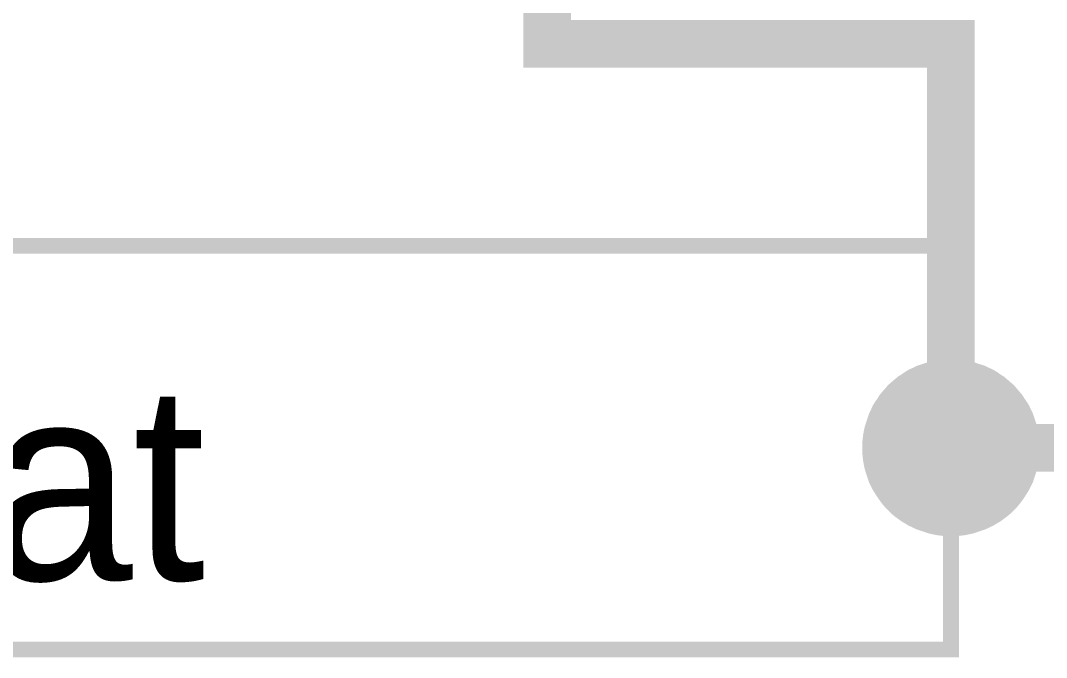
# Model space of a CAD drawing. Header units: millimetres. Extents: x 0 to 9.5, y 0 to 7.5.
# Drawn here: x 2.2701 to 2.524, y 5.748 to 5.9057 of the extents above; entities that cross this region are included whole.
import ezdxf

# ---------------------------------------------------------------- set-up
doc = ezdxf.new("R2010")
doc.units = ezdxf.units.MM
doc.header["$MEASUREMENT"] = 0
doc.layers.add('Sheet', color=255, linetype='Continuous')

msp = doc.modelspace()

# ---------------------------------------------------------------- linework, layer by layer
at = {"layer": 'Sheet'}
for points, const_width in [([(2.40043, 6.0999), (2.40043, 5.89997), (2.50038, 5.89997), (2.50038, 5.79991)], 0.0118), ([(2.48037, 5.79991), (2.48037, 5.80095), (2.48047, 5.80199), (2.48058, 5.80293), (2.48078, 5.80397), (2.48099, 5.80491), (2.48131, 5.80585), (2.48162, 5.80679), (2.48193, 5.80773), (2.48235, 5.80856), (2.48277, 5.8095), (2.48329, 5.81033), (2.48381, 5.81106), (2.48433, 5.8119), (2.48495, 5.81263), (2.48558, 5.81335), (2.4862, 5.81408), (2.48693, 5.81471), (2.48766, 5.81534), (2.48839, 5.81596), (2.48923, 5.81648), (2.48996, 5.817), (2.49079, 5.81752), (2.49173, 5.81794), (2.49256, 5.81836), (2.4935, 5.81867), (2.49444, 5.81898), (2.49538, 5.8193), (2.49631, 5.8195), (2.49736, 5.81971), (2.49829, 5.81982), (2.49934, 5.81992), (2.50038, 5.81992)], 0.0039), ([(2.48037, 5.79991), (2.48037, 5.80095), (2.48047, 5.80199), (2.48058, 5.80293), (2.48078, 5.80397), (2.48099, 5.80491), (2.48131, 5.80585), (2.48162, 5.80679), (2.48193, 5.80773), (2.48235, 5.80856), (2.48277, 5.8095), (2.48329, 5.81033), (2.48381, 5.81106), (2.48433, 5.8119), (2.48495, 5.81263), (2.48558, 5.81335), (2.4862, 5.81408), (2.48693, 5.81471), (2.48766, 5.81534), (2.48839, 5.81596), (2.48923, 5.81648), (2.48996, 5.817), (2.49079, 5.81752), (2.49173, 5.81794), (2.49256, 5.81836), (2.4935, 5.81867), (2.49444, 5.81898), (2.49538, 5.8193), (2.49631, 5.8195), (2.49736, 5.81971), (2.49829, 5.81982), (2.49934, 5.81992), (2.50038, 5.81992)], 0.0039), ([(2.48037, 5.79991), (2.48037, 5.80095), (2.48047, 5.80199), (2.48058, 5.80293), (2.48078, 5.80397), (2.48099, 5.80491), (2.48131, 5.80585), (2.48162, 5.80679), (2.48193, 5.80773), (2.48235, 5.80856), (2.48277, 5.8095), (2.48329, 5.81033), (2.48381, 5.81106), (2.48433, 5.8119), (2.48495, 5.81263), (2.48558, 5.81335), (2.4862, 5.81408), (2.48693, 5.81471), (2.48766, 5.81534), (2.48839, 5.81596), (2.48923, 5.81648), (2.48996, 5.817), (2.49079, 5.81752), (2.49173, 5.81794), (2.49256, 5.81836), (2.4935, 5.81867), (2.49444, 5.81898), (2.49538, 5.8193), (2.49631, 5.8195), (2.49736, 5.81971), (2.49829, 5.81982), (2.49934, 5.81992), (2.50038, 5.81992)], 0.0039), ([(2.48037, 5.79991), (2.48037, 5.80095), (2.48047, 5.80199), (2.48058, 5.80293), (2.48078, 5.80397), (2.48099, 5.80491), (2.48131, 5.80585), (2.48162, 5.80679), (2.48193, 5.80773), (2.48235, 5.80856), (2.48277, 5.8095), (2.48329, 5.81033), (2.48381, 5.81106), (2.48433, 5.8119), (2.48495, 5.81263), (2.48558, 5.81335), (2.4862, 5.81408), (2.48693, 5.81471), (2.48766, 5.81534), (2.48839, 5.81596), (2.48923, 5.81648), (2.48996, 5.817), (2.49079, 5.81752), (2.49173, 5.81794), (2.49256, 5.81836), (2.4935, 5.81867), (2.49444, 5.81898), (2.49538, 5.8193), (2.49631, 5.8195), (2.49736, 5.81971), (2.49829, 5.81982), (2.49934, 5.81992), (2.50038, 5.81992)], 0.0039), ([(2.48037, 5.79991), (2.48037, 5.80095), (2.48047, 5.80199), (2.48058, 5.80293), (2.48078, 5.80397), (2.48099, 5.80491), (2.48131, 5.80585), (2.48162, 5.80679), (2.48193, 5.80773), (2.48235, 5.80856), (2.48277, 5.8095), (2.48329, 5.81033), (2.48381, 5.81106), (2.48433, 5.8119), (2.48495, 5.81263), (2.48558, 5.81335), (2.4862, 5.81408), (2.48693, 5.81471), (2.48766, 5.81534), (2.48839, 5.81596), (2.48923, 5.81648), (2.48996, 5.817), (2.49079, 5.81752), (2.49173, 5.81794), (2.49256, 5.81836), (2.4935, 5.81867), (2.49444, 5.81898), (2.49538, 5.8193), (2.49631, 5.8195), (2.49736, 5.81971), (2.49829, 5.81982), (2.49934, 5.81992), (2.50038, 5.81992)], 0.0039), ([(2.48037, 5.79991), (2.48037, 5.80095), (2.48047, 5.80199), (2.48058, 5.80293), (2.48078, 5.80397), (2.48099, 5.80491), (2.48131, 5.80585), (2.48162, 5.80679), (2.48193, 5.80773), (2.48235, 5.80856), (2.48277, 5.8095), (2.48329, 5.81033), (2.48381, 5.81106), (2.48433, 5.8119), (2.48495, 5.81263), (2.48558, 5.81335), (2.4862, 5.81408), (2.48693, 5.81471), (2.48766, 5.81534), (2.48839, 5.81596), (2.48923, 5.81648), (2.48996, 5.817), (2.49079, 5.81752), (2.49173, 5.81794), (2.49256, 5.81836), (2.4935, 5.81867), (2.49444, 5.81898), (2.49538, 5.8193), (2.49631, 5.8195), (2.49736, 5.81971), (2.49829, 5.81982), (2.49934, 5.81992), (2.50038, 5.81992)], 0.0039), ([(2.48037, 5.79991), (2.48037, 5.80095), (2.48047, 5.80199), (2.48058, 5.80293), (2.48078, 5.80397), (2.48099, 5.80491), (2.48131, 5.80585), (2.48162, 5.80679), (2.48193, 5.80773), (2.48235, 5.80856), (2.48277, 5.8095), (2.48329, 5.81033), (2.48381, 5.81106), (2.48433, 5.8119), (2.48495, 5.81263), (2.48558, 5.81335), (2.4862, 5.81408), (2.48693, 5.81471), (2.48766, 5.81534), (2.48839, 5.81596), (2.48923, 5.81648), (2.48996, 5.817), (2.49079, 5.81752), (2.49173, 5.81794), (2.49256, 5.81836), (2.4935, 5.81867), (2.49444, 5.81898), (2.49538, 5.8193), (2.49631, 5.8195), (2.49736, 5.81971), (2.49829, 5.81982), (2.49934, 5.81992), (2.50038, 5.81992)], 0.0039), ([(2.48037, 5.79991), (2.48037, 5.80095), (2.48047, 5.80199), (2.48058, 5.80293), (2.48078, 5.80397), (2.48099, 5.80491), (2.48131, 5.80585), (2.48162, 5.80679), (2.48193, 5.80773), (2.48235, 5.80856), (2.48277, 5.8095), (2.48329, 5.81033), (2.48381, 5.81106), (2.48433, 5.8119), (2.48495, 5.81263), (2.48558, 5.81335), (2.4862, 5.81408), (2.48693, 5.81471), (2.48766, 5.81534), (2.48839, 5.81596), (2.48923, 5.81648), (2.48996, 5.817), (2.49079, 5.81752), (2.49173, 5.81794), (2.49256, 5.81836), (2.4935, 5.81867), (2.49444, 5.81898), (2.49538, 5.8193), (2.49631, 5.8195), (2.49736, 5.81971), (2.49829, 5.81982), (2.49934, 5.81992), (2.50038, 5.81992)], 0.0039), ([(2.48037, 5.79991), (2.48037, 5.80095), (2.48047, 5.80199), (2.48058, 5.80293), (2.48078, 5.80397), (2.48099, 5.80491), (2.48131, 5.80585), (2.48162, 5.80679), (2.48193, 5.80773), (2.48235, 5.80856), (2.48277, 5.8095), (2.48329, 5.81033), (2.48381, 5.81106), (2.48433, 5.8119), (2.48495, 5.81263), (2.48558, 5.81335), (2.4862, 5.81408), (2.48693, 5.81471), (2.48766, 5.81534), (2.48839, 5.81596), (2.48923, 5.81648), (2.48996, 5.817), (2.49079, 5.81752), (2.49173, 5.81794), (2.49256, 5.81836), (2.4935, 5.81867), (2.49444, 5.81898), (2.49538, 5.8193), (2.49631, 5.8195), (2.49736, 5.81971), (2.49829, 5.81982), (2.49934, 5.81992), (2.50038, 5.81992)], 0.0039), ([(2.48037, 5.79991), (2.48037, 5.80095), (2.48047, 5.80199), (2.48058, 5.80293), (2.48078, 5.80397), (2.48099, 5.80491), (2.48131, 5.80585), (2.48162, 5.80679), (2.48193, 5.80773), (2.48235, 5.80856), (2.48277, 5.8095), (2.48329, 5.81033), (2.48381, 5.81106), (2.48433, 5.8119), (2.48495, 5.81263), (2.48558, 5.81335), (2.4862, 5.81408), (2.48693, 5.81471), (2.48766, 5.81534), (2.48839, 5.81596), (2.48923, 5.81648), (2.48996, 5.817), (2.49079, 5.81752), (2.49173, 5.81794), (2.49256, 5.81836), (2.4935, 5.81867), (2.49444, 5.81898), (2.49538, 5.8193), (2.49631, 5.8195), (2.49736, 5.81971), (2.49829, 5.81982), (2.49934, 5.81992), (2.50038, 5.81992)], 0.0039), ([(2.48037, 5.79991), (2.48037, 5.80095), (2.48047, 5.80199), (2.48058, 5.80293), (2.48078, 5.80397), (2.48099, 5.80491), (2.48131, 5.80585), (2.48162, 5.80679), (2.48193, 5.80773), (2.48235, 5.80856), (2.48277, 5.8095), (2.48329, 5.81033), (2.48381, 5.81106), (2.48433, 5.8119), (2.48495, 5.81263), (2.48558, 5.81335), (2.4862, 5.81408), (2.48693, 5.81471), (2.48766, 5.81534), (2.48839, 5.81596), (2.48923, 5.81648), (2.48996, 5.817), (2.49079, 5.81752), (2.49173, 5.81794), (2.49256, 5.81836), (2.4935, 5.81867), (2.49444, 5.81898), (2.49538, 5.8193), (2.49631, 5.8195), (2.49736, 5.81971), (2.49829, 5.81982), (2.49934, 5.81992), (2.50038, 5.81992)], 0.0039), ([(2.48037, 5.79991), (2.48037, 5.80095), (2.48047, 5.80199), (2.48058, 5.80293), (2.48078, 5.80397), (2.48099, 5.80491), (2.48131, 5.80585), (2.48162, 5.80679), (2.48193, 5.80773), (2.48235, 5.80856), (2.48277, 5.8095), (2.48329, 5.81033), (2.48381, 5.81106), (2.48433, 5.8119), (2.48495, 5.81263), (2.48558, 5.81335), (2.4862, 5.81408), (2.48693, 5.81471), (2.48766, 5.81534), (2.48839, 5.81596), (2.48923, 5.81648), (2.48996, 5.817), (2.49079, 5.81752), (2.49173, 5.81794), (2.49256, 5.81836), (2.4935, 5.81867), (2.49444, 5.81898), (2.49538, 5.8193), (2.49631, 5.8195), (2.49736, 5.81971), (2.49829, 5.81982), (2.49934, 5.81992), (2.50038, 5.81992)], 0.0039), ([(2.48037, 5.79991), (2.48037, 5.80095), (2.48047, 5.80199), (2.48058, 5.80293), (2.48078, 5.80397), (2.48099, 5.80491), (2.48131, 5.80585), (2.48162, 5.80679), (2.48193, 5.80773), (2.48235, 5.80856), (2.48277, 5.8095), (2.48329, 5.81033), (2.48381, 5.81106), (2.48433, 5.8119), (2.48495, 5.81263), (2.48558, 5.81335), (2.4862, 5.81408), (2.48693, 5.81471), (2.48766, 5.81534), (2.48839, 5.81596), (2.48923, 5.81648), (2.48996, 5.817), (2.49079, 5.81752), (2.49173, 5.81794), (2.49256, 5.81836), (2.4935, 5.81867), (2.49444, 5.81898), (2.49538, 5.8193), (2.49631, 5.8195), (2.49736, 5.81971), (2.49829, 5.81982), (2.49934, 5.81992), (2.50038, 5.81992)], 0.0039), ([(2.48037, 5.79991), (2.48037, 5.80095), (2.48047, 5.80199), (2.48058, 5.80293), (2.48078, 5.80397), (2.48099, 5.80491), (2.48131, 5.80585), (2.48162, 5.80679), (2.48193, 5.80773), (2.48235, 5.80856), (2.48277, 5.8095), (2.48329, 5.81033), (2.48381, 5.81106), (2.48433, 5.8119), (2.48495, 5.81263), (2.48558, 5.81335), (2.4862, 5.81408), (2.48693, 5.81471), (2.48766, 5.81534), (2.48839, 5.81596), (2.48923, 5.81648), (2.48996, 5.817), (2.49079, 5.81752), (2.49173, 5.81794), (2.49256, 5.81836), (2.4935, 5.81867), (2.49444, 5.81898), (2.49538, 5.8193), (2.49631, 5.8195), (2.49736, 5.81971), (2.49829, 5.81982), (2.49934, 5.81992), (2.50038, 5.81992)], 0.0039), ([(2.50038, 5.81992), (2.50038, 5.81992)], 0.0039), ([(2.50038, 5.81992), (2.50142, 5.81992), (2.50246, 5.81982), (2.5034, 5.81971), (2.50444, 5.8195), (2.50538, 5.8193), (2.50632, 5.81898), (2.50726, 5.81867), (2.5082, 5.81836), (2.50903, 5.81794), (2.50997, 5.81752), (2.5108, 5.817), (2.51153, 5.81648), (2.51236, 5.81596), (2.51309, 5.81534), (2.51382, 5.81471), (2.51455, 5.81408), (2.51518, 5.81335), (2.5158, 5.81263), (2.51643, 5.8119), (2.51695, 5.81106), (2.51747, 5.81033), (2.51799, 5.8095), (2.51841, 5.80856), (2.51883, 5.80773), (2.51914, 5.80679), (2.51945, 5.80585), (2.51976, 5.80491), (2.51997, 5.80397), (2.52018, 5.80293), (2.52028, 5.80199), (2.52039, 5.80095), (2.52039, 5.79991)], 0.0039), ([(2.50038, 5.81992), (2.50038, 5.81992)], 0.0039), ([(2.50038, 5.81992), (2.50142, 5.81992), (2.50246, 5.81982), (2.5034, 5.81971), (2.50444, 5.8195), (2.50538, 5.8193), (2.50632, 5.81898), (2.50726, 5.81867), (2.5082, 5.81836), (2.50903, 5.81794), (2.50997, 5.81752), (2.5108, 5.817), (2.51153, 5.81648), (2.51236, 5.81596), (2.51309, 5.81534), (2.51382, 5.81471), (2.51455, 5.81408), (2.51518, 5.81335), (2.5158, 5.81263), (2.51643, 5.8119), (2.51695, 5.81106), (2.51747, 5.81033), (2.51799, 5.8095), (2.51841, 5.80856), (2.51883, 5.80773), (2.51914, 5.80679), (2.51945, 5.80585), (2.51976, 5.80491), (2.51997, 5.80397), (2.52018, 5.80293), (2.52028, 5.80199), (2.52039, 5.80095), (2.52039, 5.79991)], 0.0039), ([(2.50038, 5.81992), (2.50038, 5.81992)], 0.0039), ([(2.50038, 5.81992), (2.50142, 5.81992), (2.50246, 5.81982), (2.5034, 5.81971), (2.50444, 5.8195), (2.50538, 5.8193), (2.50632, 5.81898), (2.50726, 5.81867), (2.5082, 5.81836), (2.50903, 5.81794), (2.50997, 5.81752), (2.5108, 5.817), (2.51153, 5.81648), (2.51236, 5.81596), (2.51309, 5.81534), (2.51382, 5.81471), (2.51455, 5.81408), (2.51518, 5.81335), (2.5158, 5.81263), (2.51643, 5.8119), (2.51695, 5.81106), (2.51747, 5.81033), (2.51799, 5.8095), (2.51841, 5.80856), (2.51883, 5.80773), (2.51914, 5.80679), (2.51945, 5.80585), (2.51976, 5.80491), (2.51997, 5.80397), (2.52018, 5.80293), (2.52028, 5.80199), (2.52039, 5.80095), (2.52039, 5.79991)], 0.0039), ([(2.50038, 5.81992), (2.50038, 5.81992)], 0.0039), ([(2.50038, 5.81992), (2.50142, 5.81992), (2.50246, 5.81982), (2.5034, 5.81971), (2.50444, 5.8195), (2.50538, 5.8193), (2.50632, 5.81898), (2.50726, 5.81867), (2.5082, 5.81836), (2.50903, 5.81794), (2.50997, 5.81752), (2.5108, 5.817), (2.51153, 5.81648), (2.51236, 5.81596), (2.51309, 5.81534), (2.51382, 5.81471), (2.51455, 5.81408), (2.51518, 5.81335), (2.5158, 5.81263), (2.51643, 5.8119), (2.51695, 5.81106), (2.51747, 5.81033), (2.51799, 5.8095), (2.51841, 5.80856), (2.51883, 5.80773), (2.51914, 5.80679), (2.51945, 5.80585), (2.51976, 5.80491), (2.51997, 5.80397), (2.52018, 5.80293), (2.52028, 5.80199), (2.52039, 5.80095), (2.52039, 5.79991)], 0.0039), ([(2.50038, 5.81992), (2.50038, 5.81992)], 0.0039), ([(2.50038, 5.81992), (2.50142, 5.81992), (2.50246, 5.81982), (2.5034, 5.81971), (2.50444, 5.8195), (2.50538, 5.8193), (2.50632, 5.81898), (2.50726, 5.81867), (2.5082, 5.81836), (2.50903, 5.81794), (2.50997, 5.81752), (2.5108, 5.817), (2.51153, 5.81648), (2.51236, 5.81596), (2.51309, 5.81534), (2.51382, 5.81471), (2.51455, 5.81408), (2.51518, 5.81335), (2.5158, 5.81263), (2.51643, 5.8119), (2.51695, 5.81106), (2.51747, 5.81033), (2.51799, 5.8095), (2.51841, 5.80856), (2.51883, 5.80773), (2.51914, 5.80679), (2.51945, 5.80585), (2.51976, 5.80491), (2.51997, 5.80397), (2.52018, 5.80293), (2.52028, 5.80199), (2.52039, 5.80095), (2.52039, 5.79991)], 0.0039), ([(2.50038, 5.81992), (2.50038, 5.81992)], 0.0039), ([(2.50038, 5.81992), (2.50142, 5.81992), (2.50246, 5.81982), (2.5034, 5.81971), (2.50444, 5.8195), (2.50538, 5.8193), (2.50632, 5.81898), (2.50726, 5.81867), (2.5082, 5.81836), (2.50903, 5.81794), (2.50997, 5.81752), (2.5108, 5.817), (2.51153, 5.81648), (2.51236, 5.81596), (2.51309, 5.81534), (2.51382, 5.81471), (2.51455, 5.81408), (2.51518, 5.81335), (2.5158, 5.81263), (2.51643, 5.8119), (2.51695, 5.81106), (2.51747, 5.81033), (2.51799, 5.8095), (2.51841, 5.80856), (2.51883, 5.80773), (2.51914, 5.80679), (2.51945, 5.80585), (2.51976, 5.80491), (2.51997, 5.80397), (2.52018, 5.80293), (2.52028, 5.80199), (2.52039, 5.80095), (2.52039, 5.79991)], 0.0039), ([(2.50038, 5.81992), (2.50038, 5.81992)], 0.0039), ([(2.50038, 5.81992), (2.50142, 5.81992), (2.50246, 5.81982), (2.5034, 5.81971), (2.50444, 5.8195), (2.50538, 5.8193), (2.50632, 5.81898), (2.50726, 5.81867), (2.5082, 5.81836), (2.50903, 5.81794), (2.50997, 5.81752), (2.5108, 5.817), (2.51153, 5.81648), (2.51236, 5.81596), (2.51309, 5.81534), (2.51382, 5.81471), (2.51455, 5.81408), (2.51518, 5.81335), (2.5158, 5.81263), (2.51643, 5.8119), (2.51695, 5.81106), (2.51747, 5.81033), (2.51799, 5.8095), (2.51841, 5.80856), (2.51883, 5.80773), (2.51914, 5.80679), (2.51945, 5.80585), (2.51976, 5.80491), (2.51997, 5.80397), (2.52018, 5.80293), (2.52028, 5.80199), (2.52039, 5.80095), (2.52039, 5.79991)], 0.0039), ([(2.50038, 5.81992), (2.50038, 5.81992)], 0.0039), ([(2.50038, 5.81992), (2.50142, 5.81992), (2.50246, 5.81982), (2.5034, 5.81971), (2.50444, 5.8195), (2.50538, 5.8193), (2.50632, 5.81898), (2.50726, 5.81867), (2.5082, 5.81836), (2.50903, 5.81794), (2.50997, 5.81752), (2.5108, 5.817), (2.51153, 5.81648), (2.51236, 5.81596), (2.51309, 5.81534), (2.51382, 5.81471), (2.51455, 5.81408), (2.51518, 5.81335), (2.5158, 5.81263), (2.51643, 5.8119), (2.51695, 5.81106), (2.51747, 5.81033), (2.51799, 5.8095), (2.51841, 5.80856), (2.51883, 5.80773), (2.51914, 5.80679), (2.51945, 5.80585), (2.51976, 5.80491), (2.51997, 5.80397), (2.52018, 5.80293), (2.52028, 5.80199), (2.52039, 5.80095), (2.52039, 5.79991)], 0.0039), ([(2.50038, 5.81992), (2.50038, 5.81992)], 0.0039), ([(2.50038, 5.81992), (2.50142, 5.81992), (2.50246, 5.81982), (2.5034, 5.81971), (2.50444, 5.8195), (2.50538, 5.8193), (2.50632, 5.81898), (2.50726, 5.81867), (2.5082, 5.81836), (2.50903, 5.81794), (2.50997, 5.81752), (2.5108, 5.817), (2.51153, 5.81648), (2.51236, 5.81596), (2.51309, 5.81534), (2.51382, 5.81471), (2.51455, 5.81408), (2.51518, 5.81335), (2.5158, 5.81263), (2.51643, 5.8119), (2.51695, 5.81106), (2.51747, 5.81033), (2.51799, 5.8095), (2.51841, 5.80856), (2.51883, 5.80773), (2.51914, 5.80679), (2.51945, 5.80585), (2.51976, 5.80491), (2.51997, 5.80397), (2.52018, 5.80293), (2.52028, 5.80199), (2.52039, 5.80095), (2.52039, 5.79991)], 0.0039), ([(2.50038, 5.81992), (2.50038, 5.81992)], 0.0039), ([(2.50038, 5.81992), (2.50142, 5.81992), (2.50246, 5.81982), (2.5034, 5.81971), (2.50444, 5.8195), (2.50538, 5.8193), (2.50632, 5.81898), (2.50726, 5.81867), (2.5082, 5.81836), (2.50903, 5.81794), (2.50997, 5.81752), (2.5108, 5.817), (2.51153, 5.81648), (2.51236, 5.81596), (2.51309, 5.81534), (2.51382, 5.81471), (2.51455, 5.81408), (2.51518, 5.81335), (2.5158, 5.81263), (2.51643, 5.8119), (2.51695, 5.81106), (2.51747, 5.81033), (2.51799, 5.8095), (2.51841, 5.80856), (2.51883, 5.80773), (2.51914, 5.80679), (2.51945, 5.80585), (2.51976, 5.80491), (2.51997, 5.80397), (2.52018, 5.80293), (2.52028, 5.80199), (2.52039, 5.80095), (2.52039, 5.79991)], 0.0039), ([(2.50038, 5.81992), (2.50038, 5.81992)], 0.0039), ([(2.50038, 5.81992), (2.50142, 5.81992), (2.50246, 5.81982), (2.5034, 5.81971), (2.50444, 5.8195), (2.50538, 5.8193), (2.50632, 5.81898), (2.50726, 5.81867), (2.5082, 5.81836), (2.50903, 5.81794), (2.50997, 5.81752), (2.5108, 5.817), (2.51153, 5.81648), (2.51236, 5.81596), (2.51309, 5.81534), (2.51382, 5.81471), (2.51455, 5.81408), (2.51518, 5.81335), (2.5158, 5.81263), (2.51643, 5.8119), (2.51695, 5.81106), (2.51747, 5.81033), (2.51799, 5.8095), (2.51841, 5.80856), (2.51883, 5.80773), (2.51914, 5.80679), (2.51945, 5.80585), (2.51976, 5.80491), (2.51997, 5.80397), (2.52018, 5.80293), (2.52028, 5.80199), (2.52039, 5.80095), (2.52039, 5.79991)], 0.0039), ([(2.50038, 5.81992), (2.50038, 5.81992)], 0.0039), ([(2.50038, 5.81992), (2.50142, 5.81992), (2.50246, 5.81982), (2.5034, 5.81971), (2.50444, 5.8195), (2.50538, 5.8193), (2.50632, 5.81898), (2.50726, 5.81867), (2.5082, 5.81836), (2.50903, 5.81794), (2.50997, 5.81752), (2.5108, 5.817), (2.51153, 5.81648), (2.51236, 5.81596), (2.51309, 5.81534), (2.51382, 5.81471), (2.51455, 5.81408), (2.51518, 5.81335), (2.5158, 5.81263), (2.51643, 5.8119), (2.51695, 5.81106), (2.51747, 5.81033), (2.51799, 5.8095), (2.51841, 5.80856), (2.51883, 5.80773), (2.51914, 5.80679), (2.51945, 5.80585), (2.51976, 5.80491), (2.51997, 5.80397), (2.52018, 5.80293), (2.52028, 5.80199), (2.52039, 5.80095), (2.52039, 5.79991)], 0.0039), ([(2.50038, 5.81992), (2.50038, 5.81992)], 0.0039), ([(2.50038, 5.81992), (2.50142, 5.81992), (2.50246, 5.81982), (2.5034, 5.81971), (2.50444, 5.8195), (2.50538, 5.8193), (2.50632, 5.81898), (2.50726, 5.81867), (2.5082, 5.81836), (2.50903, 5.81794), (2.50997, 5.81752), (2.5108, 5.817), (2.51153, 5.81648), (2.51236, 5.81596), (2.51309, 5.81534), (2.51382, 5.81471), (2.51455, 5.81408), (2.51518, 5.81335), (2.5158, 5.81263), (2.51643, 5.8119), (2.51695, 5.81106), (2.51747, 5.81033), (2.51799, 5.8095), (2.51841, 5.80856), (2.51883, 5.80773), (2.51914, 5.80679), (2.51945, 5.80585), (2.51976, 5.80491), (2.51997, 5.80397), (2.52018, 5.80293), (2.52028, 5.80199), (2.52039, 5.80095), (2.52039, 5.79991)], 0.0039), ([(2.50038, 5.81992), (2.50038, 5.81992)], 0.0039), ([(2.50038, 5.81992), (2.50142, 5.81992), (2.50246, 5.81982), (2.5034, 5.81971), (2.50444, 5.8195), (2.50538, 5.8193), (2.50632, 5.81898), (2.50726, 5.81867), (2.5082, 5.81836), (2.50903, 5.81794), (2.50997, 5.81752), (2.5108, 5.817), (2.51153, 5.81648), (2.51236, 5.81596), (2.51309, 5.81534), (2.51382, 5.81471), (2.51455, 5.81408), (2.51518, 5.81335), (2.5158, 5.81263), (2.51643, 5.8119), (2.51695, 5.81106), (2.51747, 5.81033), (2.51799, 5.8095), (2.51841, 5.80856), (2.51883, 5.80773), (2.51914, 5.80679), (2.51945, 5.80585), (2.51976, 5.80491), (2.51997, 5.80397), (2.52018, 5.80293), (2.52028, 5.80199), (2.52039, 5.80095), (2.52039, 5.79991)], 0.0039), ([(2.60033, 5.79991), (2.50038, 5.79991)], 0.0118), ([(2.50038, 5.78), (2.49934, 5.78), (2.49829, 5.7801), (2.49736, 5.78021), (2.49631, 5.78042), (2.49538, 5.78062), (2.49444, 5.78094), (2.4935, 5.78125), (2.49256, 5.78156), (2.49173, 5.78198), (2.49079, 5.7824), (2.48996, 5.78292), (2.48923, 5.78333), (2.48839, 5.78396), (2.48766, 5.78448), (2.48693, 5.78511), (2.4862, 5.78584), (2.48558, 5.78646), (2.48495, 5.78719), (2.48433, 5.78803), (2.48381, 5.78876), (2.48329, 5.78959), (2.48277, 5.79042), (2.48235, 5.79126), (2.48193, 5.79209), (2.48162, 5.79303), (2.48131, 5.79397), (2.48099, 5.7949), (2.48078, 5.79584), (2.48058, 5.79689), (2.48047, 5.79782), (2.48037, 5.79887), (2.48037, 5.79991)], 0.0039), ([(2.48037, 5.79991), (2.48037, 5.79991)], 0.0039), ([(2.50038, 5.78), (2.49934, 5.78), (2.49829, 5.7801), (2.49736, 5.78021), (2.49631, 5.78042), (2.49538, 5.78062), (2.49444, 5.78094), (2.4935, 5.78125), (2.49256, 5.78156), (2.49173, 5.78198), (2.49079, 5.7824), (2.48996, 5.78292), (2.48923, 5.78333), (2.48839, 5.78396), (2.48766, 5.78448), (2.48693, 5.78511), (2.4862, 5.78584), (2.48558, 5.78646), (2.48495, 5.78719), (2.48433, 5.78803), (2.48381, 5.78876), (2.48329, 5.78959), (2.48277, 5.79042), (2.48235, 5.79126), (2.48193, 5.79209), (2.48162, 5.79303), (2.48131, 5.79397), (2.48099, 5.7949), (2.48078, 5.79584), (2.48058, 5.79689), (2.48047, 5.79782), (2.48037, 5.79887), (2.48037, 5.79991)], 0.0039), ([(2.48037, 5.79991), (2.48037, 5.79991)], 0.0039), ([(2.50038, 5.78), (2.49934, 5.78), (2.49829, 5.7801), (2.49736, 5.78021), (2.49631, 5.78042), (2.49538, 5.78062), (2.49444, 5.78094), (2.4935, 5.78125), (2.49256, 5.78156), (2.49173, 5.78198), (2.49079, 5.7824), (2.48996, 5.78292), (2.48923, 5.78333), (2.48839, 5.78396), (2.48766, 5.78448), (2.48693, 5.78511), (2.4862, 5.78584), (2.48558, 5.78646), (2.48495, 5.78719), (2.48433, 5.78803), (2.48381, 5.78876), (2.48329, 5.78959), (2.48277, 5.79042), (2.48235, 5.79126), (2.48193, 5.79209), (2.48162, 5.79303), (2.48131, 5.79397), (2.48099, 5.7949), (2.48078, 5.79584), (2.48058, 5.79689), (2.48047, 5.79782), (2.48037, 5.79887), (2.48037, 5.79991)], 0.0039), ([(2.48037, 5.79991), (2.48037, 5.79991)], 0.0039), ([(2.50038, 5.78), (2.49934, 5.78), (2.49829, 5.7801), (2.49736, 5.78021), (2.49631, 5.78042), (2.49538, 5.78062), (2.49444, 5.78094), (2.4935, 5.78125), (2.49256, 5.78156), (2.49173, 5.78198), (2.49079, 5.7824), (2.48996, 5.78292), (2.48923, 5.78333), (2.48839, 5.78396), (2.48766, 5.78448), (2.48693, 5.78511), (2.4862, 5.78584), (2.48558, 5.78646), (2.48495, 5.78719), (2.48433, 5.78803), (2.48381, 5.78876), (2.48329, 5.78959), (2.48277, 5.79042), (2.48235, 5.79126), (2.48193, 5.79209), (2.48162, 5.79303), (2.48131, 5.79397), (2.48099, 5.7949), (2.48078, 5.79584), (2.48058, 5.79689), (2.48047, 5.79782), (2.48037, 5.79887), (2.48037, 5.79991)], 0.0039), ([(2.48037, 5.79991), (2.48037, 5.79991)], 0.0039), ([(2.50038, 5.78), (2.49934, 5.78), (2.49829, 5.7801), (2.49736, 5.78021), (2.49631, 5.78042), (2.49538, 5.78062), (2.49444, 5.78094), (2.4935, 5.78125), (2.49256, 5.78156), (2.49173, 5.78198), (2.49079, 5.7824), (2.48996, 5.78292), (2.48923, 5.78333), (2.48839, 5.78396), (2.48766, 5.78448), (2.48693, 5.78511), (2.4862, 5.78584), (2.48558, 5.78646), (2.48495, 5.78719), (2.48433, 5.78803), (2.48381, 5.78876), (2.48329, 5.78959), (2.48277, 5.79042), (2.48235, 5.79126), (2.48193, 5.79209), (2.48162, 5.79303), (2.48131, 5.79397), (2.48099, 5.7949), (2.48078, 5.79584), (2.48058, 5.79689), (2.48047, 5.79782), (2.48037, 5.79887), (2.48037, 5.79991)], 0.0039), ([(2.48037, 5.79991), (2.48037, 5.79991)], 0.0039), ([(2.50038, 5.78), (2.49934, 5.78), (2.49829, 5.7801), (2.49736, 5.78021), (2.49631, 5.78042), (2.49538, 5.78062), (2.49444, 5.78094), (2.4935, 5.78125), (2.49256, 5.78156), (2.49173, 5.78198), (2.49079, 5.7824), (2.48996, 5.78292), (2.48923, 5.78333), (2.48839, 5.78396), (2.48766, 5.78448), (2.48693, 5.78511), (2.4862, 5.78584), (2.48558, 5.78646), (2.48495, 5.78719), (2.48433, 5.78803), (2.48381, 5.78876), (2.48329, 5.78959), (2.48277, 5.79042), (2.48235, 5.79126), (2.48193, 5.79209), (2.48162, 5.79303), (2.48131, 5.79397), (2.48099, 5.7949), (2.48078, 5.79584), (2.48058, 5.79689), (2.48047, 5.79782), (2.48037, 5.79887), (2.48037, 5.79991)], 0.0039), ([(2.48037, 5.79991), (2.48037, 5.79991)], 0.0039), ([(2.50038, 5.78), (2.49934, 5.78), (2.49829, 5.7801), (2.49736, 5.78021), (2.49631, 5.78042), (2.49538, 5.78062), (2.49444, 5.78094), (2.4935, 5.78125), (2.49256, 5.78156), (2.49173, 5.78198), (2.49079, 5.7824), (2.48996, 5.78292), (2.48923, 5.78333), (2.48839, 5.78396), (2.48766, 5.78448), (2.48693, 5.78511), (2.4862, 5.78584), (2.48558, 5.78646), (2.48495, 5.78719), (2.48433, 5.78803), (2.48381, 5.78876), (2.48329, 5.78959), (2.48277, 5.79042), (2.48235, 5.79126), (2.48193, 5.79209), (2.48162, 5.79303), (2.48131, 5.79397), (2.48099, 5.7949), (2.48078, 5.79584), (2.48058, 5.79689), (2.48047, 5.79782), (2.48037, 5.79887), (2.48037, 5.79991)], 0.0039), ([(2.48037, 5.79991), (2.48037, 5.79991)], 0.0039), ([(2.50038, 5.78), (2.49934, 5.78), (2.49829, 5.7801), (2.49736, 5.78021), (2.49631, 5.78042), (2.49538, 5.78062), (2.49444, 5.78094), (2.4935, 5.78125), (2.49256, 5.78156), (2.49173, 5.78198), (2.49079, 5.7824), (2.48996, 5.78292), (2.48923, 5.78333), (2.48839, 5.78396), (2.48766, 5.78448), (2.48693, 5.78511), (2.4862, 5.78584), (2.48558, 5.78646), (2.48495, 5.78719), (2.48433, 5.78803), (2.48381, 5.78876), (2.48329, 5.78959), (2.48277, 5.79042), (2.48235, 5.79126), (2.48193, 5.79209), (2.48162, 5.79303), (2.48131, 5.79397), (2.48099, 5.7949), (2.48078, 5.79584), (2.48058, 5.79689), (2.48047, 5.79782), (2.48037, 5.79887), (2.48037, 5.79991)], 0.0039), ([(2.48037, 5.79991), (2.48037, 5.79991)], 0.0039), ([(2.50038, 5.78), (2.49934, 5.78), (2.49829, 5.7801), (2.49736, 5.78021), (2.49631, 5.78042), (2.49538, 5.78062), (2.49444, 5.78094), (2.4935, 5.78125), (2.49256, 5.78156), (2.49173, 5.78198), (2.49079, 5.7824), (2.48996, 5.78292), (2.48923, 5.78333), (2.48839, 5.78396), (2.48766, 5.78448), (2.48693, 5.78511), (2.4862, 5.78584), (2.48558, 5.78646), (2.48495, 5.78719), (2.48433, 5.78803), (2.48381, 5.78876), (2.48329, 5.78959), (2.48277, 5.79042), (2.48235, 5.79126), (2.48193, 5.79209), (2.48162, 5.79303), (2.48131, 5.79397), (2.48099, 5.7949), (2.48078, 5.79584), (2.48058, 5.79689), (2.48047, 5.79782), (2.48037, 5.79887), (2.48037, 5.79991)], 0.0039), ([(2.48037, 5.79991), (2.48037, 5.79991)], 0.0039), ([(2.50038, 5.78), (2.49934, 5.78), (2.49829, 5.7801), (2.49736, 5.78021), (2.49631, 5.78042), (2.49538, 5.78062), (2.49444, 5.78094), (2.4935, 5.78125), (2.49256, 5.78156), (2.49173, 5.78198), (2.49079, 5.7824), (2.48996, 5.78292), (2.48923, 5.78333), (2.48839, 5.78396), (2.48766, 5.78448), (2.48693, 5.78511), (2.4862, 5.78584), (2.48558, 5.78646), (2.48495, 5.78719), (2.48433, 5.78803), (2.48381, 5.78876), (2.48329, 5.78959), (2.48277, 5.79042), (2.48235, 5.79126), (2.48193, 5.79209), (2.48162, 5.79303), (2.48131, 5.79397), (2.48099, 5.7949), (2.48078, 5.79584), (2.48058, 5.79689), (2.48047, 5.79782), (2.48037, 5.79887), (2.48037, 5.79991)], 0.0039), ([(2.48037, 5.79991), (2.48037, 5.79991)], 0.0039), ([(2.50038, 5.78), (2.49934, 5.78), (2.49829, 5.7801), (2.49736, 5.78021), (2.49631, 5.78042), (2.49538, 5.78062), (2.49444, 5.78094), (2.4935, 5.78125), (2.49256, 5.78156), (2.49173, 5.78198), (2.49079, 5.7824), (2.48996, 5.78292), (2.48923, 5.78333), (2.48839, 5.78396), (2.48766, 5.78448), (2.48693, 5.78511), (2.4862, 5.78584), (2.48558, 5.78646), (2.48495, 5.78719), (2.48433, 5.78803), (2.48381, 5.78876), (2.48329, 5.78959), (2.48277, 5.79042), (2.48235, 5.79126), (2.48193, 5.79209), (2.48162, 5.79303), (2.48131, 5.79397), (2.48099, 5.7949), (2.48078, 5.79584), (2.48058, 5.79689), (2.48047, 5.79782), (2.48037, 5.79887), (2.48037, 5.79991)], 0.0039), ([(2.48037, 5.79991), (2.48037, 5.79991)], 0.0039), ([(2.50038, 5.78), (2.49934, 5.78), (2.49829, 5.7801), (2.49736, 5.78021), (2.49631, 5.78042), (2.49538, 5.78062), (2.49444, 5.78094), (2.4935, 5.78125), (2.49256, 5.78156), (2.49173, 5.78198), (2.49079, 5.7824), (2.48996, 5.78292), (2.48923, 5.78333), (2.48839, 5.78396), (2.48766, 5.78448), (2.48693, 5.78511), (2.4862, 5.78584), (2.48558, 5.78646), (2.48495, 5.78719), (2.48433, 5.78803), (2.48381, 5.78876), (2.48329, 5.78959), (2.48277, 5.79042), (2.48235, 5.79126), (2.48193, 5.79209), (2.48162, 5.79303), (2.48131, 5.79397), (2.48099, 5.7949), (2.48078, 5.79584), (2.48058, 5.79689), (2.48047, 5.79782), (2.48037, 5.79887), (2.48037, 5.79991)], 0.0039), ([(2.48037, 5.79991), (2.48037, 5.79991)], 0.0039), ([(2.50038, 5.78), (2.49934, 5.78), (2.49829, 5.7801), (2.49736, 5.78021), (2.49631, 5.78042), (2.49538, 5.78062), (2.49444, 5.78094), (2.4935, 5.78125), (2.49256, 5.78156), (2.49173, 5.78198), (2.49079, 5.7824), (2.48996, 5.78292), (2.48923, 5.78333), (2.48839, 5.78396), (2.48766, 5.78448), (2.48693, 5.78511), (2.4862, 5.78584), (2.48558, 5.78646), (2.48495, 5.78719), (2.48433, 5.78803), (2.48381, 5.78876), (2.48329, 5.78959), (2.48277, 5.79042), (2.48235, 5.79126), (2.48193, 5.79209), (2.48162, 5.79303), (2.48131, 5.79397), (2.48099, 5.7949), (2.48078, 5.79584), (2.48058, 5.79689), (2.48047, 5.79782), (2.48037, 5.79887), (2.48037, 5.79991)], 0.0039), ([(2.48037, 5.79991), (2.48037, 5.79991)], 0.0039), ([(2.50038, 5.78), (2.49934, 5.78), (2.49829, 5.7801), (2.49736, 5.78021), (2.49631, 5.78042), (2.49538, 5.78062), (2.49444, 5.78094), (2.4935, 5.78125), (2.49256, 5.78156), (2.49173, 5.78198), (2.49079, 5.7824), (2.48996, 5.78292), (2.48923, 5.78333), (2.48839, 5.78396), (2.48766, 5.78448), (2.48693, 5.78511), (2.4862, 5.78584), (2.48558, 5.78646), (2.48495, 5.78719), (2.48433, 5.78803), (2.48381, 5.78876), (2.48329, 5.78959), (2.48277, 5.79042), (2.48235, 5.79126), (2.48193, 5.79209), (2.48162, 5.79303), (2.48131, 5.79397), (2.48099, 5.7949), (2.48078, 5.79584), (2.48058, 5.79689), (2.48047, 5.79782), (2.48037, 5.79887), (2.48037, 5.79991)], 0.0039), ([(2.48037, 5.79991), (2.48037, 5.79991)], 0.0039), ([(2.52039, 5.79991), (2.52039, 5.79887), (2.52028, 5.79782), (2.52018, 5.79689), (2.51997, 5.79584), (2.51976, 5.7949), (2.51945, 5.79397), (2.51914, 5.79303), (2.51883, 5.79209), (2.51841, 5.79126), (2.51799, 5.79042), (2.51747, 5.78959), (2.51695, 5.78876), (2.51643, 5.78803), (2.5158, 5.78719), (2.51518, 5.78646), (2.51455, 5.78584), (2.51382, 5.78511), (2.51309, 5.78448), (2.51236, 5.78396), (2.51153, 5.78333), (2.5108, 5.78292), (2.50997, 5.7824), (2.50903, 5.78198), (2.5082, 5.78156), (2.50726, 5.78125), (2.50632, 5.78094), (2.50538, 5.78062), (2.50444, 5.78042), (2.5034, 5.78021), (2.50246, 5.7801), (2.50142, 5.78), (2.50038, 5.78)], 0.0039), ([(2.52039, 5.79991), (2.52039, 5.79887), (2.52028, 5.79782), (2.52018, 5.79689), (2.51997, 5.79584), (2.51976, 5.7949), (2.51945, 5.79397), (2.51914, 5.79303), (2.51883, 5.79209), (2.51841, 5.79126), (2.51799, 5.79042), (2.51747, 5.78959), (2.51695, 5.78876), (2.51643, 5.78803), (2.5158, 5.78719), (2.51518, 5.78646), (2.51455, 5.78584), (2.51382, 5.78511), (2.51309, 5.78448), (2.51236, 5.78396), (2.51153, 5.78333), (2.5108, 5.78292), (2.50997, 5.7824), (2.50903, 5.78198), (2.5082, 5.78156), (2.50726, 5.78125), (2.50632, 5.78094), (2.50538, 5.78062), (2.50444, 5.78042), (2.5034, 5.78021), (2.50246, 5.7801), (2.50142, 5.78), (2.50038, 5.78)], 0.0039), ([(2.52039, 5.79991), (2.52039, 5.79887), (2.52028, 5.79782), (2.52018, 5.79689), (2.51997, 5.79584), (2.51976, 5.7949), (2.51945, 5.79397), (2.51914, 5.79303), (2.51883, 5.79209), (2.51841, 5.79126), (2.51799, 5.79042), (2.51747, 5.78959), (2.51695, 5.78876), (2.51643, 5.78803), (2.5158, 5.78719), (2.51518, 5.78646), (2.51455, 5.78584), (2.51382, 5.78511), (2.51309, 5.78448), (2.51236, 5.78396), (2.51153, 5.78333), (2.5108, 5.78292), (2.50997, 5.7824), (2.50903, 5.78198), (2.5082, 5.78156), (2.50726, 5.78125), (2.50632, 5.78094), (2.50538, 5.78062), (2.50444, 5.78042), (2.5034, 5.78021), (2.50246, 5.7801), (2.50142, 5.78), (2.50038, 5.78)], 0.0039), ([(2.52039, 5.79991), (2.52039, 5.79887), (2.52028, 5.79782), (2.52018, 5.79689), (2.51997, 5.79584), (2.51976, 5.7949), (2.51945, 5.79397), (2.51914, 5.79303), (2.51883, 5.79209), (2.51841, 5.79126), (2.51799, 5.79042), (2.51747, 5.78959), (2.51695, 5.78876), (2.51643, 5.78803), (2.5158, 5.78719), (2.51518, 5.78646), (2.51455, 5.78584), (2.51382, 5.78511), (2.51309, 5.78448), (2.51236, 5.78396), (2.51153, 5.78333), (2.5108, 5.78292), (2.50997, 5.7824), (2.50903, 5.78198), (2.5082, 5.78156), (2.50726, 5.78125), (2.50632, 5.78094), (2.50538, 5.78062), (2.50444, 5.78042), (2.5034, 5.78021), (2.50246, 5.7801), (2.50142, 5.78), (2.50038, 5.78)], 0.0039), ([(2.52039, 5.79991), (2.52039, 5.79887), (2.52028, 5.79782), (2.52018, 5.79689), (2.51997, 5.79584), (2.51976, 5.7949), (2.51945, 5.79397), (2.51914, 5.79303), (2.51883, 5.79209), (2.51841, 5.79126), (2.51799, 5.79042), (2.51747, 5.78959), (2.51695, 5.78876), (2.51643, 5.78803), (2.5158, 5.78719), (2.51518, 5.78646), (2.51455, 5.78584), (2.51382, 5.78511), (2.51309, 5.78448), (2.51236, 5.78396), (2.51153, 5.78333), (2.5108, 5.78292), (2.50997, 5.7824), (2.50903, 5.78198), (2.5082, 5.78156), (2.50726, 5.78125), (2.50632, 5.78094), (2.50538, 5.78062), (2.50444, 5.78042), (2.5034, 5.78021), (2.50246, 5.7801), (2.50142, 5.78), (2.50038, 5.78)], 0.0039), ([(2.52039, 5.79991), (2.52039, 5.79887), (2.52028, 5.79782), (2.52018, 5.79689), (2.51997, 5.79584), (2.51976, 5.7949), (2.51945, 5.79397), (2.51914, 5.79303), (2.51883, 5.79209), (2.51841, 5.79126), (2.51799, 5.79042), (2.51747, 5.78959), (2.51695, 5.78876), (2.51643, 5.78803), (2.5158, 5.78719), (2.51518, 5.78646), (2.51455, 5.78584), (2.51382, 5.78511), (2.51309, 5.78448), (2.51236, 5.78396), (2.51153, 5.78333), (2.5108, 5.78292), (2.50997, 5.7824), (2.50903, 5.78198), (2.5082, 5.78156), (2.50726, 5.78125), (2.50632, 5.78094), (2.50538, 5.78062), (2.50444, 5.78042), (2.5034, 5.78021), (2.50246, 5.7801), (2.50142, 5.78), (2.50038, 5.78)], 0.0039), ([(2.52039, 5.79991), (2.52039, 5.79887), (2.52028, 5.79782), (2.52018, 5.79689), (2.51997, 5.79584), (2.51976, 5.7949), (2.51945, 5.79397), (2.51914, 5.79303), (2.51883, 5.79209), (2.51841, 5.79126), (2.51799, 5.79042), (2.51747, 5.78959), (2.51695, 5.78876), (2.51643, 5.78803), (2.5158, 5.78719), (2.51518, 5.78646), (2.51455, 5.78584), (2.51382, 5.78511), (2.51309, 5.78448), (2.51236, 5.78396), (2.51153, 5.78333), (2.5108, 5.78292), (2.50997, 5.7824), (2.50903, 5.78198), (2.5082, 5.78156), (2.50726, 5.78125), (2.50632, 5.78094), (2.50538, 5.78062), (2.50444, 5.78042), (2.5034, 5.78021), (2.50246, 5.7801), (2.50142, 5.78), (2.50038, 5.78)], 0.0039), ([(2.52039, 5.79991), (2.52039, 5.79887), (2.52028, 5.79782), (2.52018, 5.79689), (2.51997, 5.79584), (2.51976, 5.7949), (2.51945, 5.79397), (2.51914, 5.79303), (2.51883, 5.79209), (2.51841, 5.79126), (2.51799, 5.79042), (2.51747, 5.78959), (2.51695, 5.78876), (2.51643, 5.78803), (2.5158, 5.78719), (2.51518, 5.78646), (2.51455, 5.78584), (2.51382, 5.78511), (2.51309, 5.78448), (2.51236, 5.78396), (2.51153, 5.78333), (2.5108, 5.78292), (2.50997, 5.7824), (2.50903, 5.78198), (2.5082, 5.78156), (2.50726, 5.78125), (2.50632, 5.78094), (2.50538, 5.78062), (2.50444, 5.78042), (2.5034, 5.78021), (2.50246, 5.7801), (2.50142, 5.78), (2.50038, 5.78)], 0.0039), ([(2.52039, 5.79991), (2.52039, 5.79887), (2.52028, 5.79782), (2.52018, 5.79689), (2.51997, 5.79584), (2.51976, 5.7949), (2.51945, 5.79397), (2.51914, 5.79303), (2.51883, 5.79209), (2.51841, 5.79126), (2.51799, 5.79042), (2.51747, 5.78959), (2.51695, 5.78876), (2.51643, 5.78803), (2.5158, 5.78719), (2.51518, 5.78646), (2.51455, 5.78584), (2.51382, 5.78511), (2.51309, 5.78448), (2.51236, 5.78396), (2.51153, 5.78333), (2.5108, 5.78292), (2.50997, 5.7824), (2.50903, 5.78198), (2.5082, 5.78156), (2.50726, 5.78125), (2.50632, 5.78094), (2.50538, 5.78062), (2.50444, 5.78042), (2.5034, 5.78021), (2.50246, 5.7801), (2.50142, 5.78), (2.50038, 5.78)], 0.0039), ([(2.52039, 5.79991), (2.52039, 5.79887), (2.52028, 5.79782), (2.52018, 5.79689), (2.51997, 5.79584), (2.51976, 5.7949), (2.51945, 5.79397), (2.51914, 5.79303), (2.51883, 5.79209), (2.51841, 5.79126), (2.51799, 5.79042), (2.51747, 5.78959), (2.51695, 5.78876), (2.51643, 5.78803), (2.5158, 5.78719), (2.51518, 5.78646), (2.51455, 5.78584), (2.51382, 5.78511), (2.51309, 5.78448), (2.51236, 5.78396), (2.51153, 5.78333), (2.5108, 5.78292), (2.50997, 5.7824), (2.50903, 5.78198), (2.5082, 5.78156), (2.50726, 5.78125), (2.50632, 5.78094), (2.50538, 5.78062), (2.50444, 5.78042), (2.5034, 5.78021), (2.50246, 5.7801), (2.50142, 5.78), (2.50038, 5.78)], 0.0039), ([(2.52039, 5.79991), (2.52039, 5.79887), (2.52028, 5.79782), (2.52018, 5.79689), (2.51997, 5.79584), (2.51976, 5.7949), (2.51945, 5.79397), (2.51914, 5.79303), (2.51883, 5.79209), (2.51841, 5.79126), (2.51799, 5.79042), (2.51747, 5.78959), (2.51695, 5.78876), (2.51643, 5.78803), (2.5158, 5.78719), (2.51518, 5.78646), (2.51455, 5.78584), (2.51382, 5.78511), (2.51309, 5.78448), (2.51236, 5.78396), (2.51153, 5.78333), (2.5108, 5.78292), (2.50997, 5.7824), (2.50903, 5.78198), (2.5082, 5.78156), (2.50726, 5.78125), (2.50632, 5.78094), (2.50538, 5.78062), (2.50444, 5.78042), (2.5034, 5.78021), (2.50246, 5.7801), (2.50142, 5.78), (2.50038, 5.78)], 0.0039), ([(2.52039, 5.79991), (2.52039, 5.79887), (2.52028, 5.79782), (2.52018, 5.79689), (2.51997, 5.79584), (2.51976, 5.7949), (2.51945, 5.79397), (2.51914, 5.79303), (2.51883, 5.79209), (2.51841, 5.79126), (2.51799, 5.79042), (2.51747, 5.78959), (2.51695, 5.78876), (2.51643, 5.78803), (2.5158, 5.78719), (2.51518, 5.78646), (2.51455, 5.78584), (2.51382, 5.78511), (2.51309, 5.78448), (2.51236, 5.78396), (2.51153, 5.78333), (2.5108, 5.78292), (2.50997, 5.7824), (2.50903, 5.78198), (2.5082, 5.78156), (2.50726, 5.78125), (2.50632, 5.78094), (2.50538, 5.78062), (2.50444, 5.78042), (2.5034, 5.78021), (2.50246, 5.7801), (2.50142, 5.78), (2.50038, 5.78)], 0.0039), ([(2.52039, 5.79991), (2.52039, 5.79887), (2.52028, 5.79782), (2.52018, 5.79689), (2.51997, 5.79584), (2.51976, 5.7949), (2.51945, 5.79397), (2.51914, 5.79303), (2.51883, 5.79209), (2.51841, 5.79126), (2.51799, 5.79042), (2.51747, 5.78959), (2.51695, 5.78876), (2.51643, 5.78803), (2.5158, 5.78719), (2.51518, 5.78646), (2.51455, 5.78584), (2.51382, 5.78511), (2.51309, 5.78448), (2.51236, 5.78396), (2.51153, 5.78333), (2.5108, 5.78292), (2.50997, 5.7824), (2.50903, 5.78198), (2.5082, 5.78156), (2.50726, 5.78125), (2.50632, 5.78094), (2.50538, 5.78062), (2.50444, 5.78042), (2.5034, 5.78021), (2.50246, 5.7801), (2.50142, 5.78), (2.50038, 5.78)], 0.0039), ([(2.52039, 5.79991), (2.52039, 5.79887), (2.52028, 5.79782), (2.52018, 5.79689), (2.51997, 5.79584), (2.51976, 5.7949), (2.51945, 5.79397), (2.51914, 5.79303), (2.51883, 5.79209), (2.51841, 5.79126), (2.51799, 5.79042), (2.51747, 5.78959), (2.51695, 5.78876), (2.51643, 5.78803), (2.5158, 5.78719), (2.51518, 5.78646), (2.51455, 5.78584), (2.51382, 5.78511), (2.51309, 5.78448), (2.51236, 5.78396), (2.51153, 5.78333), (2.5108, 5.78292), (2.50997, 5.7824), (2.50903, 5.78198), (2.5082, 5.78156), (2.50726, 5.78125), (2.50632, 5.78094), (2.50538, 5.78062), (2.50444, 5.78042), (2.5034, 5.78021), (2.50246, 5.7801), (2.50142, 5.78), (2.50038, 5.78)], 0.0039), ([(2.52039, 5.79991), (2.52039, 5.79991), (2.52039, 5.79991), (2.52039, 5.79991), (2.52039, 5.79991), (2.52039, 5.79991), (2.52039, 5.79991), (2.52039, 5.79991), (2.52039, 5.79991), (2.52039, 5.79991), (2.52039, 5.79991), (2.52039, 5.79991), (2.52039, 5.79991), (2.52039, 5.79991), (2.52039, 5.79991), (2.52039, 5.79991), (2.52039, 5.79991), (2.52039, 5.79991), (2.52039, 5.79991), (2.52039, 5.79991), (2.52039, 5.79991), (2.52039, 5.79991), (2.52039, 5.79991), (2.52039, 5.79991), (2.52039, 5.79991), (2.52039, 5.79991), (2.52039, 5.79991), (2.52039, 5.79991), (2.52039, 5.79991), (2.52039, 5.79991), (2.52039, 5.79991), (2.52039, 5.79991), (2.52039, 5.79991)], 0.0039), ([(2.52039, 5.79991), (2.52039, 5.79991)], 0.0039), ([(2.52039, 5.79991), (2.52039, 5.79991), (2.52039, 5.79991), (2.52039, 5.79991), (2.52039, 5.79991), (2.52039, 5.79991), (2.52039, 5.79991), (2.52039, 5.79991), (2.52039, 5.79991), (2.52039, 5.79991), (2.52039, 5.79991), (2.52039, 5.79991), (2.52039, 5.79991), (2.52039, 5.79991), (2.52039, 5.79991), (2.52039, 5.79991), (2.52039, 5.79991), (2.52039, 5.79991), (2.52039, 5.79991), (2.52039, 5.79991), (2.52039, 5.79991), (2.52039, 5.79991), (2.52039, 5.79991), (2.52039, 5.79991), (2.52039, 5.79991), (2.52039, 5.79991), (2.52039, 5.79991), (2.52039, 5.79991), (2.52039, 5.79991), (2.52039, 5.79991), (2.52039, 5.79991), (2.52039, 5.79991), (2.52039, 5.79991)], 0.0039), ([(2.52039, 5.79991), (2.52039, 5.79991)], 0.0039), ([(2.52039, 5.79991), (2.52039, 5.79991), (2.52039, 5.79991), (2.52039, 5.79991), (2.52039, 5.79991), (2.52039, 5.79991), (2.52039, 5.79991), (2.52039, 5.79991), (2.52039, 5.79991), (2.52039, 5.79991), (2.52039, 5.79991), (2.52039, 5.79991), (2.52039, 5.79991), (2.52039, 5.79991), (2.52039, 5.79991), (2.52039, 5.79991), (2.52039, 5.79991), (2.52039, 5.79991), (2.52039, 5.79991), (2.52039, 5.79991), (2.52039, 5.79991), (2.52039, 5.79991), (2.52039, 5.79991), (2.52039, 5.79991), (2.52039, 5.79991), (2.52039, 5.79991), (2.52039, 5.79991), (2.52039, 5.79991), (2.52039, 5.79991), (2.52039, 5.79991), (2.52039, 5.79991), (2.52039, 5.79991), (2.52039, 5.79991)], 0.0039), ([(2.52039, 5.79991), (2.52039, 5.79991)], 0.0039), ([(2.52039, 5.79991), (2.52039, 5.79991), (2.52039, 5.79991), (2.52039, 5.79991), (2.52039, 5.79991), (2.52039, 5.79991), (2.52039, 5.79991), (2.52039, 5.79991), (2.52039, 5.79991), (2.52039, 5.79991), (2.52039, 5.79991), (2.52039, 5.79991), (2.52039, 5.79991), (2.52039, 5.79991), (2.52039, 5.79991), (2.52039, 5.79991), (2.52039, 5.79991), (2.52039, 5.79991), (2.52039, 5.79991), (2.52039, 5.79991), (2.52039, 5.79991), (2.52039, 5.79991), (2.52039, 5.79991), (2.52039, 5.79991), (2.52039, 5.79991), (2.52039, 5.79991), (2.52039, 5.79991), (2.52039, 5.79991), (2.52039, 5.79991), (2.52039, 5.79991), (2.52039, 5.79991), (2.52039, 5.79991), (2.52039, 5.79991)], 0.0039), ([(2.52039, 5.79991), (2.52039, 5.79991)], 0.0039), ([(2.52039, 5.79991), (2.52039, 5.79991), (2.52039, 5.79991), (2.52039, 5.79991), (2.52039, 5.79991), (2.52039, 5.79991), (2.52039, 5.79991), (2.52039, 5.79991), (2.52039, 5.79991), (2.52039, 5.79991), (2.52039, 5.79991), (2.52039, 5.79991), (2.52039, 5.79991), (2.52039, 5.79991), (2.52039, 5.79991), (2.52039, 5.79991), (2.52039, 5.79991), (2.52039, 5.79991), (2.52039, 5.79991), (2.52039, 5.79991), (2.52039, 5.79991), (2.52039, 5.79991), (2.52039, 5.79991), (2.52039, 5.79991), (2.52039, 5.79991), (2.52039, 5.79991), (2.52039, 5.79991), (2.52039, 5.79991), (2.52039, 5.79991), (2.52039, 5.79991), (2.52039, 5.79991), (2.52039, 5.79991), (2.52039, 5.79991)], 0.0039), ([(2.52039, 5.79991), (2.52039, 5.79991)], 0.0039), ([(2.52039, 5.79991), (2.52039, 5.79991), (2.52039, 5.79991), (2.52039, 5.79991), (2.52039, 5.79991), (2.52039, 5.79991), (2.52039, 5.79991), (2.52039, 5.79991), (2.52039, 5.79991), (2.52039, 5.79991), (2.52039, 5.79991), (2.52039, 5.79991), (2.52039, 5.79991), (2.52039, 5.79991), (2.52039, 5.79991), (2.52039, 5.79991), (2.52039, 5.79991), (2.52039, 5.79991), (2.52039, 5.79991), (2.52039, 5.79991), (2.52039, 5.79991), (2.52039, 5.79991), (2.52039, 5.79991), (2.52039, 5.79991), (2.52039, 5.79991), (2.52039, 5.79991), (2.52039, 5.79991), (2.52039, 5.79991), (2.52039, 5.79991), (2.52039, 5.79991), (2.52039, 5.79991), (2.52039, 5.79991), (2.52039, 5.79991)], 0.0039), ([(2.52039, 5.79991), (2.52039, 5.79991)], 0.0039), ([(2.52039, 5.79991), (2.52039, 5.79991), (2.52039, 5.79991), (2.52039, 5.79991), (2.52039, 5.79991), (2.52039, 5.79991), (2.52039, 5.79991), (2.52039, 5.79991), (2.52039, 5.79991), (2.52039, 5.79991), (2.52039, 5.79991), (2.52039, 5.79991), (2.52039, 5.79991), (2.52039, 5.79991), (2.52039, 5.79991), (2.52039, 5.79991), (2.52039, 5.79991), (2.52039, 5.79991), (2.52039, 5.79991), (2.52039, 5.79991), (2.52039, 5.79991), (2.52039, 5.79991), (2.52039, 5.79991), (2.52039, 5.79991), (2.52039, 5.79991), (2.52039, 5.79991), (2.52039, 5.79991), (2.52039, 5.79991), (2.52039, 5.79991), (2.52039, 5.79991), (2.52039, 5.79991), (2.52039, 5.79991), (2.52039, 5.79991)], 0.0039), ([(2.52039, 5.79991), (2.52039, 5.79991)], 0.0039), ([(2.52039, 5.79991), (2.52039, 5.79991), (2.52039, 5.79991), (2.52039, 5.79991), (2.52039, 5.79991), (2.52039, 5.79991), (2.52039, 5.79991), (2.52039, 5.79991), (2.52039, 5.79991), (2.52039, 5.79991), (2.52039, 5.79991), (2.52039, 5.79991), (2.52039, 5.79991), (2.52039, 5.79991), (2.52039, 5.79991), (2.52039, 5.79991), (2.52039, 5.79991), (2.52039, 5.79991), (2.52039, 5.79991), (2.52039, 5.79991), (2.52039, 5.79991), (2.52039, 5.79991), (2.52039, 5.79991), (2.52039, 5.79991), (2.52039, 5.79991), (2.52039, 5.79991), (2.52039, 5.79991), (2.52039, 5.79991), (2.52039, 5.79991), (2.52039, 5.79991), (2.52039, 5.79991), (2.52039, 5.79991), (2.52039, 5.79991)], 0.0039), ([(2.52039, 5.79991), (2.52039, 5.79991)], 0.0039), ([(2.52039, 5.79991), (2.52039, 5.79991), (2.52039, 5.79991), (2.52039, 5.79991), (2.52039, 5.79991), (2.52039, 5.79991), (2.52039, 5.79991), (2.52039, 5.79991), (2.52039, 5.79991), (2.52039, 5.79991), (2.52039, 5.79991), (2.52039, 5.79991), (2.52039, 5.79991), (2.52039, 5.79991), (2.52039, 5.79991), (2.52039, 5.79991), (2.52039, 5.79991), (2.52039, 5.79991), (2.52039, 5.79991), (2.52039, 5.79991), (2.52039, 5.79991), (2.52039, 5.79991), (2.52039, 5.79991), (2.52039, 5.79991), (2.52039, 5.79991), (2.52039, 5.79991), (2.52039, 5.79991), (2.52039, 5.79991), (2.52039, 5.79991), (2.52039, 5.79991), (2.52039, 5.79991), (2.52039, 5.79991), (2.52039, 5.79991)], 0.0039), ([(2.52039, 5.79991), (2.52039, 5.79991)], 0.0039), ([(2.52039, 5.79991), (2.52039, 5.79991), (2.52039, 5.79991), (2.52039, 5.79991), (2.52039, 5.79991), (2.52039, 5.79991), (2.52039, 5.79991), (2.52039, 5.79991), (2.52039, 5.79991), (2.52039, 5.79991), (2.52039, 5.79991), (2.52039, 5.79991), (2.52039, 5.79991), (2.52039, 5.79991), (2.52039, 5.79991), (2.52039, 5.79991), (2.52039, 5.79991), (2.52039, 5.79991), (2.52039, 5.79991), (2.52039, 5.79991), (2.52039, 5.79991), (2.52039, 5.79991), (2.52039, 5.79991), (2.52039, 5.79991), (2.52039, 5.79991), (2.52039, 5.79991), (2.52039, 5.79991), (2.52039, 5.79991), (2.52039, 5.79991), (2.52039, 5.79991), (2.52039, 5.79991), (2.52039, 5.79991), (2.52039, 5.79991)], 0.0039), ([(2.52039, 5.79991), (2.52039, 5.79991)], 0.0039), ([(2.52039, 5.79991), (2.52039, 5.79991), (2.52039, 5.79991), (2.52039, 5.79991), (2.52039, 5.79991), (2.52039, 5.79991), (2.52039, 5.79991), (2.52039, 5.79991), (2.52039, 5.79991), (2.52039, 5.79991), (2.52039, 5.79991), (2.52039, 5.79991), (2.52039, 5.79991), (2.52039, 5.79991), (2.52039, 5.79991), (2.52039, 5.79991), (2.52039, 5.79991), (2.52039, 5.79991), (2.52039, 5.79991), (2.52039, 5.79991), (2.52039, 5.79991), (2.52039, 5.79991), (2.52039, 5.79991), (2.52039, 5.79991), (2.52039, 5.79991), (2.52039, 5.79991), (2.52039, 5.79991), (2.52039, 5.79991), (2.52039, 5.79991), (2.52039, 5.79991), (2.52039, 5.79991), (2.52039, 5.79991), (2.52039, 5.79991)], 0.0039), ([(2.52039, 5.79991), (2.52039, 5.79991)], 0.0039), ([(2.52039, 5.79991), (2.52039, 5.79991), (2.52039, 5.79991), (2.52039, 5.79991), (2.52039, 5.79991), (2.52039, 5.79991), (2.52039, 5.79991), (2.52039, 5.79991), (2.52039, 5.79991), (2.52039, 5.79991), (2.52039, 5.79991), (2.52039, 5.79991), (2.52039, 5.79991), (2.52039, 5.79991), (2.52039, 5.79991), (2.52039, 5.79991), (2.52039, 5.79991), (2.52039, 5.79991), (2.52039, 5.79991), (2.52039, 5.79991), (2.52039, 5.79991), (2.52039, 5.79991), (2.52039, 5.79991), (2.52039, 5.79991), (2.52039, 5.79991), (2.52039, 5.79991), (2.52039, 5.79991), (2.52039, 5.79991), (2.52039, 5.79991), (2.52039, 5.79991), (2.52039, 5.79991), (2.52039, 5.79991), (2.52039, 5.79991)], 0.0039), ([(2.52039, 5.79991), (2.52039, 5.79991)], 0.0039), ([(2.52039, 5.79991), (2.52039, 5.79991), (2.52039, 5.79991), (2.52039, 5.79991), (2.52039, 5.79991), (2.52039, 5.79991), (2.52039, 5.79991), (2.52039, 5.79991), (2.52039, 5.79991), (2.52039, 5.79991), (2.52039, 5.79991), (2.52039, 5.79991), (2.52039, 5.79991), (2.52039, 5.79991), (2.52039, 5.79991), (2.52039, 5.79991), (2.52039, 5.79991), (2.52039, 5.79991), (2.52039, 5.79991), (2.52039, 5.79991), (2.52039, 5.79991), (2.52039, 5.79991), (2.52039, 5.79991), (2.52039, 5.79991), (2.52039, 5.79991), (2.52039, 5.79991), (2.52039, 5.79991), (2.52039, 5.79991), (2.52039, 5.79991), (2.52039, 5.79991), (2.52039, 5.79991), (2.52039, 5.79991), (2.52039, 5.79991)], 0.0039), ([(2.52039, 5.79991), (2.52039, 5.79991)], 0.0039), ([(2.52039, 5.79991), (2.52039, 5.79991), (2.52039, 5.79991), (2.52039, 5.79991), (2.52039, 5.79991), (2.52039, 5.79991), (2.52039, 5.79991), (2.52039, 5.79991), (2.52039, 5.79991), (2.52039, 5.79991), (2.52039, 5.79991), (2.52039, 5.79991), (2.52039, 5.79991), (2.52039, 5.79991), (2.52039, 5.79991), (2.52039, 5.79991), (2.52039, 5.79991), (2.52039, 5.79991), (2.52039, 5.79991), (2.52039, 5.79991), (2.52039, 5.79991), (2.52039, 5.79991), (2.52039, 5.79991), (2.52039, 5.79991), (2.52039, 5.79991), (2.52039, 5.79991), (2.52039, 5.79991), (2.52039, 5.79991), (2.52039, 5.79991), (2.52039, 5.79991), (2.52039, 5.79991), (2.52039, 5.79991), (2.52039, 5.79991)], 0.0039), ([(2.52039, 5.79991), (2.52039, 5.79991)], 0.0039)]:
    msp.add_lwpolyline(points, dxfattribs=dict(at, const_width=const_width))
at = {"layer": 'Sheet', "const_width": 0.0039}
for points in [[(1.90048, 5.84994), (1.90048, 5.74998), (2.50038, 5.74998), (2.50038, 5.84994), (1.90048, 5.84994), (1.90048, 5.84994)], [(1.90048, 5.74998), (1.90048, 5.84994), (2.50038, 5.84994), (2.50038, 5.74998), (1.90048, 5.74998)]]:
    msp.add_lwpolyline(points, close=True, dxfattribs=at)
at = {"layer": 'Sheet', "const_width": 0.02}
msp.add_lwpolyline([(2.49, 5.8, 1), (2.51, 5.8, 1)], format="xyb", close=True, dxfattribs=at)

# ---------------------------------------------------------------- texts
at = {"layer": 'Sheet'}
msp.add_text('Charg_stat', height=0.048366, dxfattribs=at).set_placement((1.99939, 5.76718))

doc.saveas('drawing.dxf')
